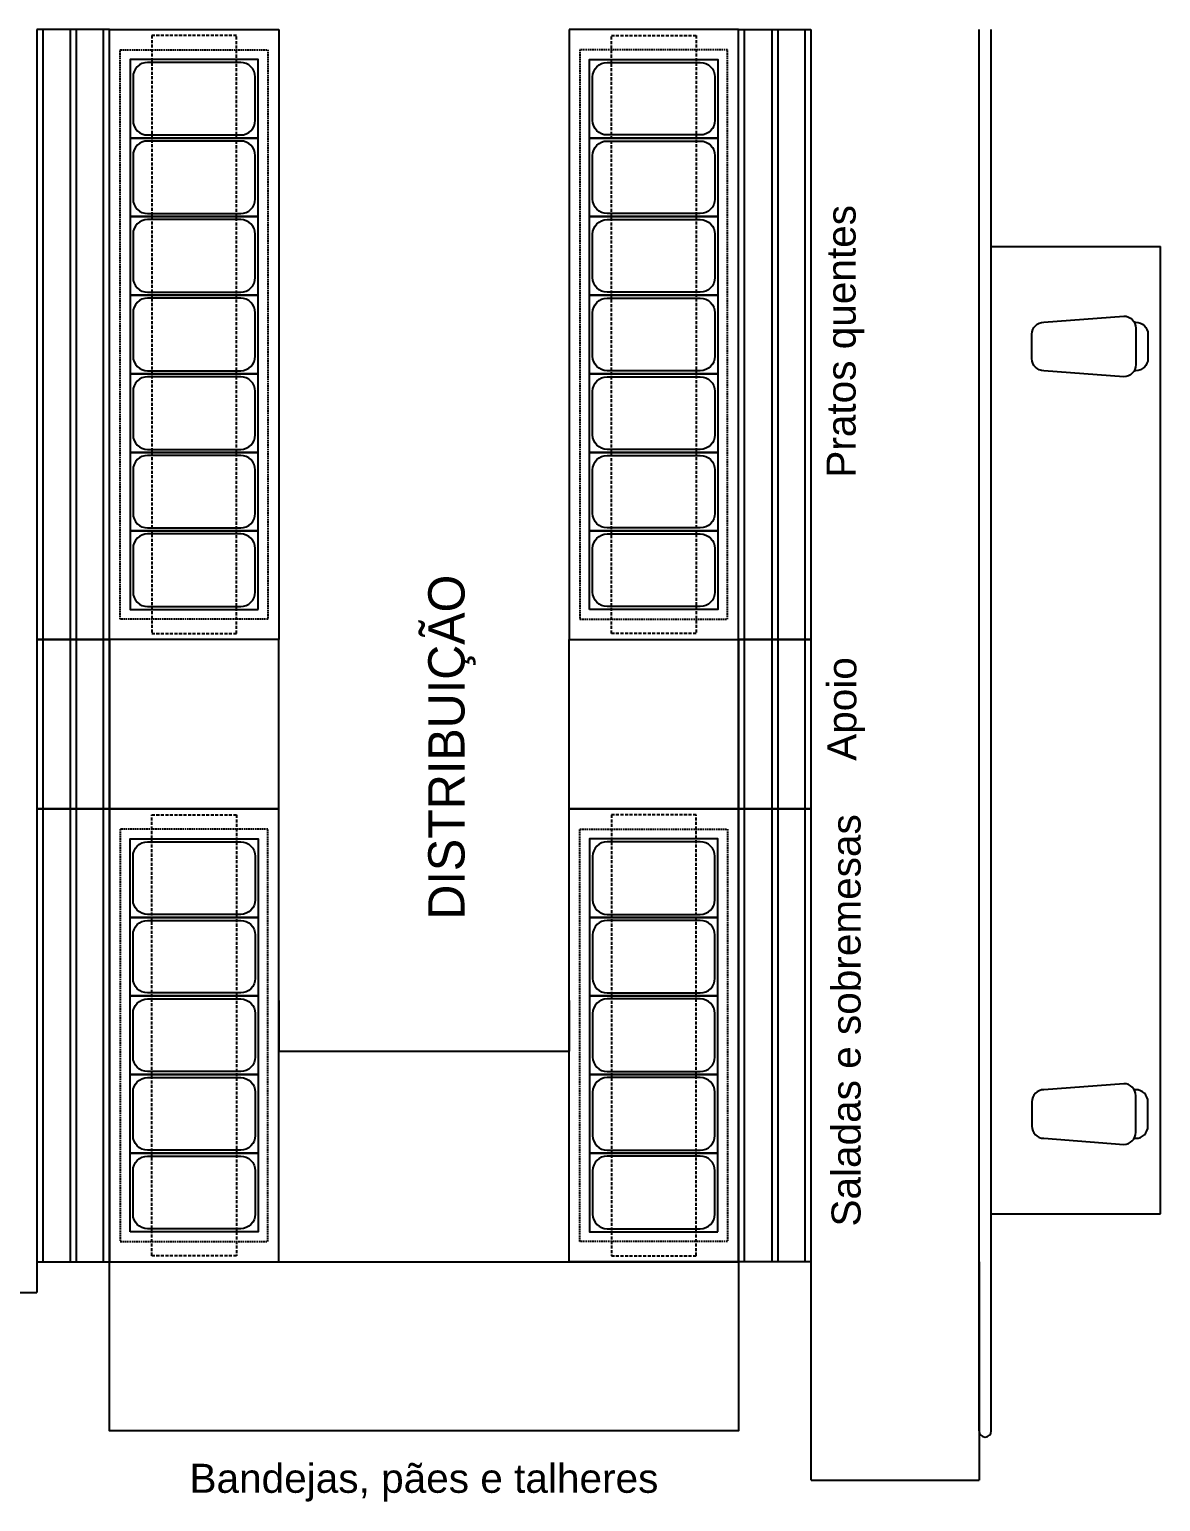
# Model space of a CAD drawing. Header units: millimetres. Extents: x -18806 to 201070, y -25046 to 92854.
# Drawn here: x 13230 to 17906, y 70357 to 76445 of the extents above; entities that cross this region are included whole.
import ezdxf
from ezdxf.enums import TextEntityAlignment as Align

# ---------------------------------------------------------------- set-up
doc = ezdxf.new("R2010")
doc.units = ezdxf.units.MM
doc.header["$LTSCALE"] = 50
doc.linetypes.add('HIDDEN', pattern=[0.375, 0.25, -0.125])
doc.linetypes.add('HIDDEN2', pattern=[0.1875, 0.125, -0.0625])
doc.layers.add('EQUIP', color=8, linetype='Continuous', lineweight=20)
for name, color, linetype in [('LAYA', 8, 'Continuous'), ('LAYC', 4, 'Continuous'), ('SOB', 8, 'HIDDEN2'), ('TEXTO_LEGENDA', 7, 'Continuous')]:
    doc.layers.add(name, color=color, linetype=linetype)
doc.styles.add('2', font='stylu.ttf', dxfattribs={"height": 0.35})
doc.styles.add('arial', font='ARIAL.TTF')
doc.styles.add('HP', font='ARIAL.TTF', dxfattribs={"height": 0.15})
doc.dimstyles.new('RB', dxfattribs={"dimscale": 0, "dimtxt": 0.15, "dimasz": 0.15, "dimexe": 0.15, "dimexo": 0.2, "dimgap": 0.05, "dimtad": 1, "dimzin": 1, "dimtxsty": 'arial', "dimcen": 0.09, "dimclrd": 7, "dimclre": 7, "dimclrt": 7, "dimadec": 1, "dimazin": 0, "dimtfac": 1, "dimtofl": 0, "dimtmove": 2, "dimatfit": 2, "dimfxl": 0, "dimarcsym": 0})

# ---------------------------------------------------------------- blocks, each defined once
blk = doc.blocks.new('Gn1-1')
at = {"layer": 'LAYA'}
blk.add_lwpolyline([(-0.3125, 0.0725), (-0.3125, 0.4575, -0.414214), (-0.2525, 0.5175), (-0.0725, 0.5175, -0.414214), (-0.0125, 0.4575), (-0.0125, 0.0725, -0.414214), (-0.0725, 0.0125), (-0.2525, 0.0125, -0.414214)], format="xyb", close=True, dxfattribs=at)
at = {"layer": 'LAYC'}
blk.add_lwpolyline([(0, 0), (-0.325, 0), (-0.325, 0.53), (0, 0.53)], close=True, dxfattribs=at)
blk = doc.blocks.new('*D141')
at = {"layer": 'Defpoints', "color": 0}
for p in [(14261.1, 72430.1), (15461.1, 72430.1), (15461.1, 72220.2)]:
    blk.add_point(p, dxfattribs=at)
at = {"layer": 'LAYC', "color": 7, "lineweight": -2}
for p, q in [((14261.1, 72429.9), (14261.1, 72220.1)), ((15461.1, 72429.9), (15461.1, 72220.1)), ((14261.2, 72220.2), (15460.9, 72220.2))]:
    blk.add_line(p, q, dxfattribs=at)
at = {"layer": 'LAYC', "color": 7}
for points in [[(14261.2, 72220.3), (14261.2, 72220.2), (14261.1, 72220.2)], [(15460.9, 72220.3), (15460.9, 72220.2), (15461.1, 72220.2)]]:
    blk.add_solid(points, dxfattribs=at)
at = {"layer": 'LAYC', "color": 7, "insert": (14861.1, 72220.4), "char_height": 0.15, "attachment_point": 5, "style": 'arial'}
blk.add_mtext('1200,00', dxfattribs=at)
blk = doc.blocks.new('*D142')
at = {"layer": 'Defpoints', "color": 0}
for p in [(12561.1, 71923.1), (13261.1, 71923.1), (13261.1, 71221.6)]:
    blk.add_point(p, dxfattribs=at)
at = {"layer": 'LAYC', "color": 7, "lineweight": -2}
for p, q in [((12561.1, 71922.9), (12561.1, 71221.5)), ((13261.1, 71922.9), (13261.1, 71221.5)), ((12561.2, 71221.6), (13260.9, 71221.6))]:
    blk.add_line(p, q, dxfattribs=at)
at = {"layer": 'LAYC', "color": 7}
for points in [[(12561.2, 71221.7), (12561.2, 71221.6), (12561.1, 71221.6)], [(13260.9, 71221.7), (13260.9, 71221.6), (13261.1, 71221.6)]]:
    blk.add_solid(points, dxfattribs=at)
at = {"layer": 'LAYC', "color": 7, "insert": (12911.1, 71221.8), "char_height": 0.15, "attachment_point": 5, "style": 'arial'}
blk.add_mtext('700,00', dxfattribs=at)
blk = doc.blocks.new('*D143')
at = {"layer": 'Defpoints', "color": 0}
for p in [(16461.1, 71349.2), (17156.1, 71349.2), (17156.1, 70445.3)]:
    blk.add_point(p, dxfattribs=at)
at = {"layer": 'LAYC', "color": 7, "lineweight": -2}
for p, q in [((16461.1, 71349), (16461.1, 70445.2)), ((17156.1, 71349), (17156.1, 70445.2)), ((16461.2, 70445.3), (17155.9, 70445.3))]:
    blk.add_line(p, q, dxfattribs=at)
at = {"layer": 'LAYC', "color": 7}
for points in [[(16461.2, 70445.4), (16461.2, 70445.3), (16461.1, 70445.3)], [(17155.9, 70445.4), (17155.9, 70445.3), (17156.1, 70445.3)]]:
    blk.add_solid(points, dxfattribs=at)
at = {"layer": 'LAYC', "color": 7, "insert": (16808.6, 70445.5), "char_height": 0.15, "attachment_point": 5, "style": 'arial'}
blk.add_mtext('695,00', dxfattribs=at)

msp = doc.modelspace()

# ---------------------------------------------------------------- linework, layer by layer
at = {"layer": 'LAYA'}
for p, q in [((13398.562, 76445.228), (13398.562, 73922.228)), ((13423.562, 76445.228), (13423.562, 73922.228)), ((16298.562, 76445.228), (16298.562, 73922.228)), ((16323.562, 76445.228), (16323.562, 73922.228)), ((13398.562, 73922.228), (13398.562, 73222.228)), ((13423.562, 73922.228), (13423.562, 73222.228)), ((16298.562, 73922.228), (16298.562, 73222.228)), ((16323.562, 73922.228), (16323.562, 73222.228)), ((13398.562, 73222.228), (13398.562, 71349.228)), ((13423.562, 73222.228), (13423.562, 71349.228)), ((16298.562, 73222.228), (16298.562, 71349.228)), ((16323.562, 73222.228), (16323.562, 71349.228))]:
    msp.add_line(p, q, dxfattribs=at)
for points in [[(13286.062, 76445.228), (13286.062, 73922.228), (13536.062, 73922.228), (13536.062, 76445.228)], [(16436.062, 76445.228), (16436.062, 73922.228), (16186.062, 73922.228), (16186.062, 76445.228)], [(13286.062, 73922.228), (13286.062, 73222.228), (13536.062, 73222.228), (13536.062, 73922.228)], [(16436.062, 73922.228), (16436.062, 73222.228), (16186.062, 73222.228), (16186.062, 73922.228)], [(13286.062, 73222.228), (13286.062, 71349.228), (13536.062, 71349.228), (13536.062, 73222.228)], [(16436.062, 73222.228), (16436.062, 71349.228), (16186.062, 71349.228), (16186.062, 73222.228)]]:
    msp.add_lwpolyline(points, close=True, dxfattribs=at)
at = {"layer": 'LAYC'}
for p, q in [((17156.062, 70649.228), (17156.062, 76445.228)), ((17206.062, 70649.228), (17206.062, 76445.228)), ((17206.062, 75547.228), (17906.062, 75547.228)), ((17906.062, 71547.228), (17906.062, 75547.228)), ((17206.062, 71547.228), (17906.062, 71547.228))]:
    msp.add_line(p, q, dxfattribs=at)
for points in [[(13261.062, 76445.228), (13261.062, 73922.228), (13561.062, 73922.228), (13561.062, 76445.228)], [(14261.062, 76445.228), (14261.062, 73922.228), (13561.062, 73922.228), (13561.062, 76445.228)], [(15461.062, 76445.228), (15461.062, 73922.228), (16161.062, 73922.228), (16161.062, 76445.228)], [(16461.062, 76445.228), (16461.062, 73922.228), (16161.062, 73922.228), (16161.062, 76445.228)], [(13261.062, 73922.228), (13261.062, 73222.228), (13561.062, 73222.228), (13561.062, 73922.228)], [(13561.062, 73922.228), (13561.062, 73222.228), (14261.062, 73222.228), (14261.062, 73922.228)], [(16161.062, 73922.228), (16161.062, 73222.228), (15461.062, 73222.228), (15461.062, 73922.228)], [(16461.062, 73922.228), (16461.062, 73222.228), (16161.062, 73222.228), (16161.062, 73922.228)], [(13261.062, 73222.228), (13261.062, 71349.228), (13561.062, 71349.228), (13561.062, 73222.228)], [(13561.062, 73222.228), (13561.062, 71349.228), (14261.062, 71349.228), (14261.062, 73222.228)], [(16161.062, 73222.228), (16161.062, 71349.228), (15461.062, 71349.228), (15461.062, 73222.228)], [(16461.062, 73222.228), (16461.062, 71349.228), (16161.062, 71349.228), (16161.062, 73222.228)], [(13561.062, 71349.228), (16161.062, 71349.228), (16161.062, 70649.228), (13561.062, 70649.228)]]:
    msp.add_lwpolyline(points, close=True, dxfattribs=at)
at = {"layer": 'LAYC', "linetype": 'HIDDEN'}
for points in [[(14086.062, 73947.228), (14086.062, 76420.228), (13736.062, 76420.228), (13736.062, 73947.228)], [(15636.062, 73947.228), (15636.062, 76420.228), (15986.062, 76420.228), (15986.062, 73947.228)], [(13736.062, 71374.228), (13736.062, 73197.228), (14086.062, 73197.228), (14086.062, 71374.228)], [(15986.062, 71374.228), (15986.062, 73197.228), (15636.062, 73197.228), (15636.062, 71374.228)]]:
    msp.add_lwpolyline(points, close=True, dxfattribs=at)
at = {"layer": 'LAYC'}
for points in [[(17803.844, 75209.826), (17803.844, 75058.941, -0.41421356), (17753.844, 75008.941), (17423.844, 75033.941, -0.41421356), (17373.844, 75083.941), (17373.844, 75184.826, -0.41421356), (17423.844, 75234.826), (17753.844, 75259.826, -0.41421356)], [(17803.844, 71884.63), (17803.844, 72035.514, 0.41421356), (17753.844, 72085.514), (17423.844, 72060.514, 0.41421356), (17373.844, 72010.514), (17373.844, 71909.63, 0.41421356), (17423.844, 71859.63), (17753.844, 71834.63, 0.41421356)]]:
    msp.add_lwpolyline(points, format="xyb", close=True, dxfattribs=at)
for points in [[(17423.844, 75033.941, -0.41421356), (17373.844, 75083.941), (17373.844, 75184.826, -0.41421356), (17423.844, 75234.826)], [(17797.145, 75234.826), (17803.844, 75234.826, -0.41421356), (17853.844, 75184.826), (17853.844, 75083.941, -0.41421356), (17803.844, 75033.941), (17797.145, 75033.941)], [(17423.844, 72060.514, 0.41421356), (17373.844, 72010.514), (17373.844, 71909.63, 0.41421356), (17423.844, 71859.63)], [(17797.145, 71859.63), (17803.844, 71859.63, 0.41421356), (17853.844, 71909.63), (17853.844, 72010.514, 0.41421356), (17803.844, 72060.514), (17797.145, 72060.514)]]:
    msp.add_lwpolyline(points, format="xyb", dxfattribs=at)
msp.add_arc((17181.062, 70649.228), 25, 180, 0, dxfattribs=at)
at = {"layer": 'SOB'}
for points in [[(14216.062, 76361.228), (14216.062, 74006.228), (13606.062, 74006.228), (13606.062, 76361.228)], [(15506.062, 76361.228), (15506.062, 74006.228), (16116.062, 74006.228), (16116.062, 76361.228)], [(13606.062, 73138.228), (13606.062, 71433.228), (14216.062, 71433.228), (14216.062, 73138.228)], [(16116.062, 73138.228), (16116.062, 71433.228), (15506.062, 71433.228), (15506.062, 73138.228)]]:
    msp.add_lwpolyline(points, close=True, dxfattribs=at)

# ---------------------------------------------------------------- block references
at = {"layer": 'EQUIP', "extrusion": (0, 0, -1), "yscale": 1000, "zscale": -1000}
for p, xscale, rotation in [((-14176.062, 75996.228), 1000, 270), ((-15546.062, 75996.228), -1000, 90), ((-14176.062, 75671.228), 1000, 270), ((-15546.062, 75671.228), -1000, 90), ((-14176.062, 75346.228), 1000, 270), ((-15546.062, 75346.228), -1000, 90), ((-14176.062, 75021.228), 1000, 270), ((-15546.062, 75021.228), -1000, 90), ((-14176.062, 74696.228), 1000, 270), ((-15546.062, 74696.228), -1000, 90), ((-14176.062, 74371.228), 1000, 270), ((-15546.062, 74371.228), -1000, 90), ((-14176.062, 74046.228), 1000, 270), ((-15546.062, 74046.228), -1000, 90), ((-13646.062, 72773.228), -1000, 90), ((-16076.062, 72773.228), 1000, 270), ((-13646.062, 72448.228), -1000, 90), ((-16076.062, 72448.228), 1000, 270), ((-13646.062, 72123.228), -1000, 90), ((-16076.062, 72123.228), 1000, 270), ((-13646.062, 71798.228), -1000, 90), ((-16076.062, 71798.228), 1000, 270), ((-13646.062, 71473.228), -1000, 90), ((-16076.062, 71473.228), 1000, 270)]:
    msp.add_blockref('Gn1-1', p, dxfattribs=dict(at, xscale=xscale, rotation=rotation))

# ---------------------------------------------------------------- texts
at = {"color": 7, "style": '2'}
msp.add_text('DISTRIBUIÇÃO', height=150, rotation=90, dxfattribs=at).set_placement((15028.941, 73477.064), align=Align.CENTER)
at = {"layer": 'TEXTO_LEGENDA', "style": 'HP'}
for s, p in [('Pratos quentes', (16603.656, 75155.33)), ('Apoio', (16603.656, 73634.961)), ('Saladas e sobremesas', (16603.656, 72347.169))]:
    msp.add_text(s, height=120, rotation=90, dxfattribs=at).set_placement(p, align=Align.MIDDLE)
at = {"layer": 'TEXTO_LEGENDA', "insert": (14861.062, 70513.569), "char_height": 120, "width": 2394.74816, "attachment_point": 2, "style": 'HP'}
msp.add_mtext('{\\fArial|b0|i0|c238|p34;Bandejas, }pães{\\fArial|b0|i0|c238|p34; e talheres }', dxfattribs=at)

# ---------------------------------------------------------------- dimensions: what is measured, and where the dimension line sits
at = {"layer": 'LAYC'}
for base, p1, p2, picture, middle in [((15461.062, 72220.237), (14261.062, 72430.106), (15461.062, 72430.106), '*D141', (14861.062, 72220.377)), ((13261.062, 71221.647), (12561.062, 71923.089), (13261.062, 71923.089), '*D142', (12911.062, 71221.787)), ((17156.062, 70445.342), (16461.062, 71349.228), (17156.062, 71349.228), '*D143', (16808.562, 70445.483))]:
    dim = msp.add_linear_dim(base=base, p1=p1, p2=p2, dimstyle='RB', override={"dimscale": 1}, dxfattribs=at)
    dim.commit()
    dim.dimension.update_dxf_attribs({"geometry": picture, "text_midpoint": middle})

doc.saveas('drawing.dxf')
